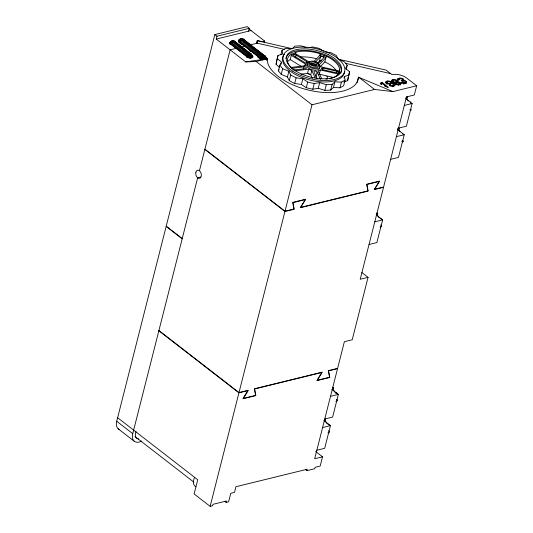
<?xml version="1.0" encoding="UTF-8"?>
<svg xmlns="http://www.w3.org/2000/svg" width="533" height="533" viewBox="0 0 533 533"><rect width="100%" height="100%" fill="white"/><g stroke="black" fill="none" stroke-linecap="round" stroke-linejoin="round"><path stroke-width="0.8" d="M264.341 59.376L263.495 55.579L241.962 38.842L240.236 39.009L238.844 40.208L238.724 41.008L239.437 41.887L260.584 58.264L264.341 59.376L266.107 58.397C266.154 54.026 260.644 55.612 260.311 59.016L257.752 57.031M204.919 149.16L285.008 211.201L293.95 209.009L292.744 202.387L305.669 199.215L300.659 207.364L367.91 190.874L366.697 184.251L379.623 181.08L374.612 189.228L383.613 187.023L406.472 96.919L414.314 94.994L416.659 85.773L392.914 91.596L358.429 77.178L358.383 78.378A46.764 22.506 14.2 0 1 311.965 90.857A46.764 22.506 14.2 0 1 267.2 59.982L267.246 58.783L245.686 61.895L216.238 39.082L216.958 36.244L249.324 28.302L248.605 31.141M251.889 57.524C253.608 52.78 246.759 52.514 246.346 56.998L246.979 57.404L248.025 55.106L249.531 53.553L250.903 53.86L251.942 55.239L251.889 57.524L249.424 58.13L249.531 53.553L233.261 40.901L230.956 41.427L229.683 43.353M260.95 59.423L261.996 57.124L263.495 55.579L265.467 57.204L265.86 59.543L265.914 57.258L264.635 55.652M252.062 57.138L251.829 55.512M266.034 59.156L265.681 56.858L263.349 54.986M230.143 42.267L230.956 41.427L233.674 40.841L231.702 42.513L230.469 44.699L229.996 44.252C230.556 42.28 232.781 40.828 234.786 41.334L251.063 53.96L251.376 55.072M265.347 57.098L265.028 55.978L243.175 39.069L242.375 38.776L241.023 39.882L239.17 42.64M265.8 57.531L265.98 58.717M251.509 57.837L251.23 55.405L249.531 53.553L247.745 57.744M263.562 59.356L263.495 55.579L264.868 55.878L265.954 57.637L265.474 58.244L263.668 58.497L261.556 57.87L239.857 41.141L239.224 40.355L239.324 39.635L241.189 38.749L243.488 39.275L252.455 46.544M250.943 58.05L250.83 55.559L249.531 53.553L248.578 57.99M256.906 43.266L257.306 40.548L262.183 41.661L264.648 41.061L264.241 42.66M248.898 44.019L250.084 44.939L257.252 43.18L257.606 40.781L292.357 48.716M279.499 67.391L276.074 64.36L276.54 61.168L277.979 55.492L282.717 53.953L281.997 50.408L285.655 48.383L292.177 48.71L294.929 46.111L300.799 45.798L306.635 47.67M276.074 64.36L277.979 55.492M293.317 69.663L289.466 65.712A26.723 12.859 14.2 0 1 290.432 54.699L296.521 52.001A26.723 12.859 14.2 0 1 317.935 53.12L327.049 56.551A26.07 12.552 14.2 0 1 339.328 67.931L339.561 71.195L339.055 72.774A27.363 13.172 14.2 0 1 329.434 78.664M343.705 81.982L347.649 80.696L348.116 77.505M347.649 80.696L349.555 71.828L345.564 68.291L347.236 65.299L344.385 61.788L338.189 59.21L336.35 55.565L330.946 52.68L324.957 51.854M250.237 58.15L250.323 55.625L249.531 53.553L251.583 54.599L251.989 55.619L251.016 56.405L248.971 56.358L247.032 55.499L230.749 42.813L230.622 41.694L232.488 40.808L235.186 41.661L232.435 40.848M262.542 60.009L263.495 55.579C266.84 56.045 263.382 57.711 262.169 56.258L240.63 39.209L240.909 38.856L243.175 39.069M119.012 429.338A12.526 7.369 -52.2 0 1 116.727 421.257L166.149 226.432L182.166 238.837M249.324 28.302L247.185 26.65L214.819 34.585L166.223 226.145L182.239 238.557M141.771 441.091A12.526 7.369 -52.2 0 1 132.744 433.662L197.65 177.822L200.868 177.036M199.449 170.727L230.116 49.835L236.032 48.383M251.776 56.745L252.136 55.325L250.876 54.353M256.693 42.96L257.306 40.548M256.993 43.2L257.606 40.781M265.74 58.763L266.1 57.344A3.671 1.766 14.2 0 1 266.36 59.596M266.846 60.362L267.246 58.783L256.146 61.508L245.686 61.895M280.918 54.666L281.997 50.408M349.088 75.02L344.358 76.559L345.078 80.103L341.42 82.129L334.891 81.802L333.451 87.479L330.707 90.077L324.837 90.39L318.268 88.285L312.784 89.244L306.282 87.758L301.425 84.441L294.682 83.508L289.279 80.623L287.447 76.979L281.244 74.4L278.399 70.889L279.838 65.213L281.511 62.221L277.52 58.69M280.971 64.346L281.511 62.221M281.244 74.4L282.69 68.724L279.838 65.213M291.664 53.913L290.225 59.589L288.993 60.376A26.723 12.859 14.2 0 0 287.653 61.628M287.447 76.979L288.886 71.302L282.69 68.724M304.829 66.139L305.369 64.013L291.304 55.332L295.522 53.633L295.882 52.214M289.279 80.623L290.725 74.946L288.886 71.302M295.595 57.211L296.135 55.086A1.672 0.806 14.2 0 0 293.836 54.746A1.672 0.806 14.2 0 0 294.036 55.938L304.643 62.488A1.672 0.806 14.2 0 0 306.941 62.827A1.672 0.806 14.2 0 0 306.741 61.628L296.135 55.086M294.682 83.508L296.121 77.831L290.725 74.946M303.47 68.957L304.01 66.825A1.672 0.806 14.2 0 1 306.255 67.518A1.672 0.806 14.2 0 1 305.729 68.557L293.963 69.99A1.672 0.806 14.2 0 1 293.576 70.003M306.382 63.047L306.741 61.628M301.425 84.441L302.864 78.764L296.121 77.831M300.912 74.24L307.488 73.434L308.567 69.177L311.805 70.463L315.103 77.831M306.282 87.758L307.721 82.082L302.864 78.764M312.371 78.404L310.719 74.72L311.805 70.463M314.024 61.408L319.88 55.252L320.24 53.833M317.395 63.174L319.48 60.982L320.56 56.725A1.672 0.806 14.2 0 1 322.685 56.678A1.672 0.806 14.2 0 1 323.584 57.924L318.368 63.407A1.672 0.806 14.2 0 1 317.861 63.647M317.028 78.511L313.944 71.815A1.672 0.806 14.2 0 1 315.136 71.049A1.672 0.806 14.2 0 1 317.108 72.028L316.029 76.286A1.672 0.806 14.2 0 0 315.289 75.633M312.784 89.244L314.223 83.568L319.707 82.608L326.276 84.714L332.146 84.401L334.891 81.802M319.88 55.252L325.936 57.637L319.007 64.926L320.846 66.778L339.288 70.982L338.702 74.154L320.386 69.97L319.3 74.227L333.638 77.498M323.831 56.698L324.191 55.279M117.626 417.712L197.716 479.753L194.112 493.944L210.135 506.35L238.931 392.834L247.878 390.636L242.921 398.771L255.847 395.606L254.581 388.997L321.832 372.507L316.875 380.635L329.807 377.471L328.535 370.861L337.536 368.649L314.677 458.76L322.525 456.834L320.186 466.055L315.116 467.301L314.756 468.72L306.868 470.652L305.729 469.566M239.004 392.548L284.935 211.488L294.176 209.222L292.97 202.6L305.296 199.575L300.286 207.723L368.136 191.087L366.924 184.465L379.249 181.44L374.239 189.588L383.54 187.31L360.215 279.259L368.063 277.333L352.22 339.768L344.378 341.693L337.609 368.37L328.368 370.635L329.574 377.257L317.248 380.282L322.258 372.134L254.408 388.77L255.62 395.393L243.295 398.418L248.305 390.269L239.004 392.548L158.914 330.507M285.008 211.201L312.005 104.781L374.512 89.451L392.914 91.596L391.302 91.27M322.512 70.229L323.051 68.104L336.876 71.262A1.672 0.806 14.2 0 1 338.388 72.428A1.672 0.806 14.2 0 1 336.643 72.854L322.818 69.703A1.672 0.806 14.2 0 1 321.312 68.53A1.672 0.806 14.2 0 1 323.051 68.104M324.83 61.921L326.296 56.218M318.268 88.285L319.707 82.608M324.837 90.39L326.276 84.714M224.893 501.446L226.159 502.419L226.518 501L212.96 504.325L212.6 505.744L210.135 506.35M330.707 90.077L332.146 84.401M336.336 73.387L336.876 71.262M338.928 72.401L339.648 69.563M338.702 74.154L339.061 72.735M333.451 87.479L339.981 87.805L341.42 82.129M343.998 77.978L344.358 76.559M346.157 69.556L347.236 65.299M345.078 80.103L343.632 85.78L339.981 87.805M348.835 74.667L349.555 71.828M357.03 82.695L358.429 77.178M381.108 82.622L380.749 84.041L381.735 83.794L382.094 82.375L388.504 87.339L387.518 87.585L382.181 83.448L381.661 84.554L380.589 83.728L381.108 82.622L382.094 82.375M385.719 82.882A2.672 1.286 14.2 0 1 386.172 82.708L386.532 81.289L387.518 81.049A2.672 1.286 14.2 0 1 391.202 81.889L394.187 84.207A2.672 1.286 14.2 0 1 393.927 86.013L392.941 86.253A2.672 1.286 14.2 0 1 389.257 85.413L390.243 85.173A1.339 0.646 14.2 0 0 392.088 85.593L393.074 85.347A1.339 0.646 14.2 0 0 393.201 84.447L391.908 83.441L390.163 84.101L388.271 84.054A2.672 1.286 14.2 0 1 386.485 83.261L386.272 83.095A2.672 1.286 14.2 0 1 386.532 81.289M387.518 81.049L387.158 82.468L386.172 82.708M389.936 84.62L390.296 83.201A1.339 0.646 14.2 0 0 390.429 82.295L390.216 82.129A1.339 0.646 14.2 0 0 388.37 81.709L387.384 81.949L387.025 83.368A1.339 0.646 14.2 0 0 386.805 83.454M386.898 84.274L387.258 82.855A1.339 0.646 14.2 0 1 387.384 81.949M391.202 81.889L390.842 83.308A2.672 1.286 14.2 0 0 390.329 82.981M391.635 81.429A2.672 1.286 14.2 0 1 392.088 81.256L392.448 79.837L393.434 79.597A2.672 1.286 14.2 0 1 397.118 80.436L397.332 80.603A2.672 1.286 14.2 0 1 397.958 81.682L397.565 83.181M393.434 79.597L393.074 81.016L392.088 81.256M393.028 82.988L393.174 81.402A1.339 0.646 14.2 0 1 393.307 80.503L394.293 80.256A1.339 0.646 14.2 0 1 396.132 80.676L396.345 80.843A1.339 0.646 14.2 0 1 396.212 81.749L395.852 83.168L394.866 83.408A1.339 0.646 14.2 0 1 394.26 83.441M392.714 86.766L393.074 85.347M394.187 84.207L393.827 85.626A2.672 1.286 14.2 0 1 394.207 85.98M394.866 83.408L395.226 81.989L396.212 81.749M395.799 85.14L395.946 83.554A1.339 0.646 14.2 0 1 396.079 82.655L397.065 82.408A1.339 0.646 14.2 0 1 398.904 82.828L399.124 82.995A1.339 0.646 14.2 0 1 398.99 83.901L398.631 85.32M397.558 82.748A2.672 1.286 14.2 0 0 396.972 82.022L397.118 80.436M396.972 82.022L397.332 80.603M397.252 80.23A2.672 1.286 14.2 0 1 398.004 79.81L398.364 78.391L399.35 78.144A2.672 1.286 14.2 0 1 403.035 78.984L403.248 79.15A2.672 1.286 14.2 0 1 403.874 80.23L404.021 80.343A2.672 1.286 14.2 0 1 405.806 81.136L406.026 81.302A2.672 1.286 14.2 0 1 405.76 83.108L404.774 83.355A2.672 1.286 14.2 0 1 401.096 82.515L402.082 82.269A1.339 0.646 14.2 0 0 403.921 82.688L404.907 82.448A1.339 0.646 14.2 0 0 405.04 81.542L404.82 81.382A1.339 0.646 14.2 0 0 402.981 80.956L401.995 81.203L401.142 80.536L402.129 80.296A1.339 0.646 14.2 0 0 402.262 79.397L402.049 79.23A1.339 0.646 14.2 0 0 400.21 78.811L399.224 79.051A1.339 0.646 14.2 0 0 399.09 79.957L398.104 80.197A2.672 1.286 14.2 0 1 398.364 78.391M398.004 79.81L398.99 79.564L399.35 78.144M400.336 84.9A2.672 1.286 14.2 0 0 399.743 84.174L399.89 82.588A2.672 1.286 14.2 0 0 398.104 81.796L397.924 81.762M399.743 84.174L399.89 82.588M401.715 83.688L402.082 82.269M403.474 81.296A2.672 1.286 14.2 0 0 402.888 80.57L403.035 78.984M402.888 80.57L403.248 79.15M403.561 84.107L403.921 82.688M404.907 82.448L404.547 83.868A1.339 0.646 14.2 0 0 404.774 83.781M306.868 470.652L307.228 469.233L235.919 486.722L234.48 492.399L230.782 493.305L228.624 501.82L226.159 502.419M406.253 83.448A2.672 1.286 14.2 0 0 405.666 82.722L405.806 81.136M405.666 82.722L406.026 81.302M397.838 130.079L398.144 128.853L399.377 128.553L399.01 127.987M325.25 418.705L325.616 419.264L325.303 420.497L324.071 420.797M333.212 389.077L333.525 387.844L332.672 387.185M377.457 214.712L377.77 213.486L376.918 212.827M406.979 98.358L407.292 97.133L406.919 96.566M399.07 129.779L399.377 128.553M323.951 420.59L330.447 425.614L324.684 448.32L316.842 450.245M331.872 389.37L338.362 394.4L332.605 417.099L324.757 419.025M376.151 214.839L382.641 219.863L376.878 242.568L369.036 244.494M397.745 129.699L404.241 134.729L398.477 157.428L390.636 159.354M405.666 98.478L412.156 103.509L406.399 126.214L397.605 128.333M261.71 59.763L263.495 55.579L265.587 56.931L264.295 57.651L261.543 56.838L239.877 39.815L239.963 39.229L240.716 39.009L242.355 39.195C243.761 38.669 240.183 38.596 239.657 39.369L238.384 41.294L238.931 40.595M242.375 38.776L242.195 39.235L240.143 39.182L239.21 39.908M136.048 431.663L135.582 432.969A8.681 5.11 -52.2 0 0 138.52 438.932M238.697 42.194L240.07 40.135L242.355 39.195L241.949 38.709L240.763 39.096M229.73 43.793L231.175 41.874L234.094 40.961L234.88 41.801L234.22 41.507M238.431 41.734L239.877 39.815L242.355 39.195L239.843 39.502L238.677 40.581M250.144 53.493L250.057 54.08L248.864 53.806L232.801 41.274L233.687 40.941M278.399 70.889L279.065 69.69M305.369 64.013L305.123 65.719L290.352 67.524M231.742 41.667L231.056 41.761L232.488 40.808M410.85 110.471L411.136 109.338L409.904 109.638M402.935 141.891L403.228 140.759L401.995 141.058M250.663 53.633C251.976 55.072 248.844 55.086 248.198 54.239L231.928 41.268L232.208 40.914L233.654 41.254L231.262 41.288L231.702 42.513L247.579 54.812L249.158 55.519L250.83 55.559L251.623 54.912L251.063 54.306L249.531 53.553L251.496 55.185L251.976 56.751L249.591 57.337L247.232 56.638L230.736 43.946L230.023 43.066L230.476 42.034L233.247 40.768L233.654 41.254L232.062 41.154M241.462 39.116L242.388 38.882M315.343 62.208L320.56 56.725M320.047 66.945L324.857 61.895L325.61 62.228A26.07 12.552 14.2 0 1 336.076 70.169M320.386 69.97L318.134 70.889L321.692 78.831M335.817 393.081L336.689 392.721L337.056 393.287M327.902 424.501L328.781 424.141L329.181 425.407M216.238 39.082L251.07 30.541M241.456 47.051L244.66 46.264M390.296 83.201L389.31 83.441A1.339 0.646 14.2 0 1 387.471 83.021L387.258 82.855M398.99 83.901L398.004 84.141A1.339 0.646 14.2 0 1 396.159 83.721M407.292 97.133L406.059 97.432L408.318 100.91M404.314 105.434L412.156 103.509M396.392 136.648L404.241 134.729M401.849 141.805L403.261 141.465M377.77 213.486L376.538 213.786L379.249 217.964M374.792 221.788L382.641 219.863M380.096 227.131L381.648 226.398L381.621 225.692L380.695 224.973M333.525 387.844L332.292 388.151L335.004 392.328M335.457 393.021L336.689 392.721M330.52 396.325L338.362 394.4M335.85 401.489L337.402 400.756L337.369 400.056L336.45 399.337M325.616 419.264L324.384 419.571L327.095 423.748M322.598 427.539L330.447 425.614M327.942 432.909L329.494 432.176L329.461 431.477L328.535 430.757M308.147 47.77L312.844 46.944L319.354 48.43L323.598 51.335M239.757 39.702L240.443 39.609M304.01 66.825L292.237 68.264A1.672 0.806 14.2 0 0 291.664 68.464M295.422 70.782L308.567 69.177M242.169 38.842L241.569 39.335L262.836 55.832L264.268 55.965L242.608 38.942M232.761 41.174L234.2 41.134M338.428 59.23L386.112 70.109L391.982 74.653A10.627 5.117 14.2 0 1 406.619 77.998L416.659 85.773M257.252 43.18L284.742 49.449M345.371 63.287L390.642 73.621M307.721 82.082L314.223 83.568M310.719 74.72L307.488 73.434M233.907 41.001L251.709 54.839M295.522 53.633L309.573 62.301M290.145 59.543L301.478 66.532M243.887 39.602L243.434 39.315L244.127 40.095M384.3 85.78L385.579 86.772M358.776 77.258L374.512 89.451M248.931 28.882L264.648 41.061M255.66 49.029L262.069 53.993M253.288 47.417L254.567 48.41M255.853 49.402L257.133 50.395M262.256 54.366L264.181 55.858M239.81 43.133L241.729 44.625M249.417 50.582L250.703 51.574M238.491 44.752L239.677 45.671M245.227 49.975L246.479 50.948M256.146 61.508L312.005 104.781M214.819 34.585L216.958 36.244M204.845 149.447L284.935 211.488M361.834 272.51L368.063 277.333M315.623 451.484L322.525 456.834M158.841 330.793L238.931 392.834M116.727 421.257L132.744 433.662M134.956 436.514L193.852 482.138M118.199 428.812L134.223 441.224M410.45 102.003L410.85 103.269M402.542 133.423L402.908 133.99M398.144 128.853L399.957 131.638M380.935 218.357L381.335 219.629M251.743 56.238L252.016 56.698M317.108 72.028L320.44 79.457M265.574 59.07L265.194 57.424L263.495 55.579L264.794 57.577L265.028 59.276M240.47 39.535A3.671 1.766 14.2 0 0 239.324 42.134L260.677 58.677A3.671 1.766 14.2 0 0 263.135 59.769M244.047 40.355A3.671 1.766 14.2 0 1 244.747 40.801M230.436 41.994A3.671 1.766 14.2 0 0 230.696 44.246L246.712 56.658A3.671 1.766 14.2 0 0 251.776 57.811A3.671 1.766 14.2 0 0 252.136 55.325M231.056 41.761A3.671 1.766 14.2 0 1 231.842 41.654M285.968 58.477A28.389 13.665 14.2 0 1 324.857 54.659L327.942 56.065A28.389 13.665 14.2 0 1 340.76 73.134M300.539 56.904A26.723 12.859 14.2 0 1 316.495 58.797M319.48 60.982A1.672 0.806 14.2 0 1 321.606 60.935M344.511 71.562A31.733 15.27 14.2 0 1 307.674 79.49A31.733 15.27 14.2 0 1 284.515 54.206M327.382 79.004A27.363 13.172 14.2 0 1 325.943 79.164M319.46 67.005A6.682 3.218 14.2 0 1 312.478 69.816A6.682 3.218 14.2 0 1 307.401 64.033M318.361 65.599A5.01 2.412 14.2 0 1 312.571 67.378A5.01 2.412 14.2 0 1 309.506 62.981M311.765 64.74A1.839 0.886 14.2 0 1 313.917 64.326A1.839 0.886 14.2 0 1 315.25 65.766M318.208 63.853A6.682 3.218 14.2 0 1 317.788 68.57A6.682 3.218 14.2 0 1 308.334 66.245A6.682 3.218 14.2 0 1 309.94 61.821M310.473 64.013A3.338 1.606 14.2 0 1 313.79 63.547A3.338 1.606 14.2 0 1 316.762 65.446M326.869 76.139A16.703 8.035 14.2 0 1 327.302 78.791M319.307 74.14A8.348 4.017 14.2 0 1 318.867 74.427M310.686 74.6A8.348 4.017 14.2 0 1 307.548 73.347M400.11 82.755A2.672 1.286 14.2 0 1 399.843 84.56L398.857 84.8A2.672 1.286 14.2 0 1 395.173 83.961L394.96 83.794A2.672 1.286 14.2 0 1 394.333 82.722L394.187 82.608A2.672 1.286 14.2 0 1 392.401 81.809L392.188 81.649A2.672 1.286 14.2 0 1 392.448 79.837M395.226 81.989A1.339 0.646 14.2 0 1 393.387 81.569M393.141 86.226A1.339 0.646 14.2 0 1 393.087 86.559M390.383 84.254A1.339 0.646 14.2 0 1 390.163 84.534M392.495 82.282A1.339 0.646 14.2 0 1 392.941 81.922M399.024 83.681A2.672 1.286 14.2 0 1 399.53 84.007M396.246 81.529A2.672 1.286 14.2 0 1 396.759 81.855M398.95 84.594A1.339 0.646 14.2 0 1 399.077 84.954M395.273 84.434A1.339 0.646 14.2 0 1 395.719 84.074M396.279 82.628A1.339 0.646 14.2 0 1 396.232 82.955M404.867 83.141A1.339 0.646 14.2 0 1 404.973 83.328M398.99 79.564A2.672 1.286 14.2 0 1 399.563 79.484M402.162 80.077A2.672 1.286 14.2 0 1 402.675 80.403M404.94 82.229A2.672 1.286 14.2 0 1 405.446 82.555M402.195 81.176A1.339 0.646 14.2 0 1 402.215 81.349M195.931 486.809A10.893 6.403 -52.2 0 1 194.498 477.535M328.301 54.646L325.217 53.24A28.389 13.665 14.2 0 0 286.221 59.376A28.389 13.665 14.2 0 0 328.215 78.571A28.389 13.665 14.2 0 0 328.301 54.646M195.877 172.212A4.177 2.712 76.2 0 0 199.102 178.382A4.177 2.712 76.2 0 0 200.661 172.239A4.177 2.712 76.2 0 0 195.877 172.212M310.219 64.633A5.01 2.412 14.2 0 0 318.541 65.419A5.01 2.412 14.2 0 0 312.991 61.122A5.01 2.412 14.2 0 0 310.219 64.633M292.644 71.136A31.733 15.27 14.2 0 0 344.051 73.228A31.733 15.27 14.2 0 0 304.996 47.144A31.733 15.27 14.2 0 0 292.644 71.136M311.452 64.333A3.338 1.606 14.2 0 0 317.002 64.859A3.338 1.606 14.2 0 0 313.297 61.988A3.338 1.606 14.2 0 0 311.452 64.333"/></g></svg>
